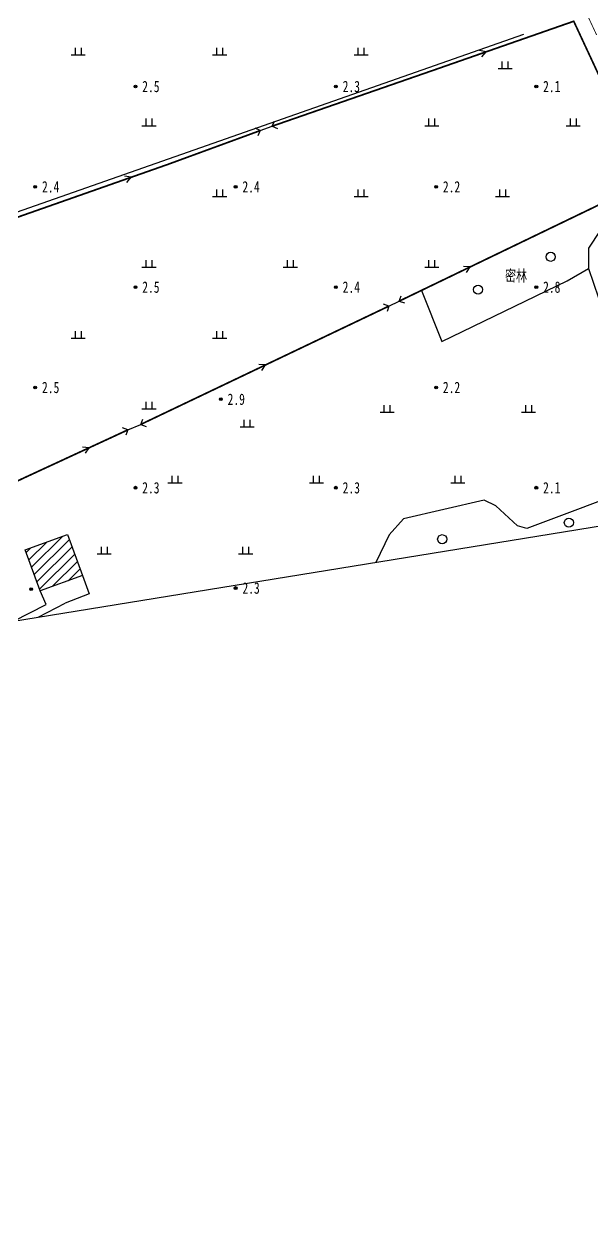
# Model space of a CAD drawing. Header units: metres. Extents: x 494039 to 619385, y 3351420 to 3402703.
# Drawn here: x 538415 to 538615.7, y 3373601.2 to 3374026.4 of the extents above; entities that cross this region are included whole.
import ezdxf
from ezdxf.enums import TextEntityAlignment as Align

# ---------------------------------------------------------------- set-up
doc = ezdxf.new("R2010")
doc.units = ezdxf.units.M
for name, pattern in [('2180', [0]), ('8521', [0]), ('9376', [0]), ('9610', [0])]:
    doc.linetypes.add(name, pattern=pattern)
for name, color, linetype in [('220200', 130, 'Continuous'), ('220900', 130, '2180'), ('261301', 141, 'Continuous'), ('310300', 8, 'Continuous'), ('720100', 8, 'Continuous'), ('760201', 8, '8521'), ('810100', 8, '9610'), ('810302', 8, 'Continuous'), ('810501', 8, 'Continuous'), ('810510', 8, 'Continuous'), ('范围线', 8, 'Continuous')]:
    doc.layers.add(name, color=color, linetype=linetype)
doc.layers.add('710101', color=8, linetype='Continuous', lineweight=0)

# ---------------------------------------------------------------- blocks, each defined once
blk = doc.blocks.new('gu')
at = {"flags": 128}
for points in [[(3.75, 0), (-3.75, 0)], [(2.71, -0.6), (3.75, 0), (3.75, 0), (2.71, 0.6)]]:
    blk.add_lwpolyline(points, dxfattribs=at)
blk = doc.blocks.new('p_point')
for radius in [0.25, 0.2, 0.15, 0.1, 0.05]:
    blk.add_circle((0, 0), radius)
blk.add_point((0, 0))
blk = doc.blocks.new('v1')
blk.add_circle((0, 0), 0.8)
blk = doc.blocks.new('vm')
at = {"linetype": 'Continuous'}
for p, q in [((1.25, 0), (-1.25, 0)), ((-0.5, 0), (-0.5, 1.3)), ((0.5, 1.3), (0.5, 0))]:
    blk.add_line(p, q, dxfattribs=at)
blk = doc.blocks.new('1-3&1-4')
at = {"layer": '310300', "linetype": 'Continuous'}
h = blk.add_hatch(dxfattribs=at)
h.set_pattern_fill('ANSI31', color=8, scale=20, style=0)
h.set_pattern_definition([(45, (0, 0), (-1.767766953, 1.767766953), [])])
h.paths.add_polyline_path([(538430.3855, 3373846.0802), (538435.6502, 3373831.5842), (538420.7009, 3373826.1549), (538415.4362, 3373840.6508)])
at = {"layer": '220200', "color": 141, "linetype": 'Continuous', "const_width": 0.6, "flags": 128}
for points in [[(538502.7165, 3373990.313), (538560.1694, 3374010.2357), (538609.2971, 3374027.3648), (538628.7484, 3373985.6332), (538635.7769, 3373970.9829)], [(538359.9998, 3373840.4013), (538416.2637, 3373866.6865)]]:
    blk.add_lwpolyline(points, dxfattribs=at)
for points, elevation in [([(538410.8008, 3373957.5001), (538465.7548, 3373976.7877), (538498.4606, 3373988.7549)], 2.5575), ([(538547.6045, 3373928.5215), (538635.7769, 3373970.9829)], 2.7313), ([(538456.2492, 3373884.9789), (538543.9487, 3373926.7602)], 2.7313), ([(538416.2637, 3373866.6865), (538451.6929, 3373883.0588)], 2.7313)]:
    blk.add_lwpolyline(points, dxfattribs=dict(at, elevation=elevation))
at = {"layer": '220900', "color": 141, "linetype": 'Continuous'}
for p, q in [((538502.7165, 3373990.313), (538503.5583, 3373992.1272)), ((538498.4606, 3373988.7549), (538496.6464, 3373989.5967)), ((538498.4606, 3373988.7549), (538497.6188, 3373986.9407)), ((538502.7165, 3373990.313), (538504.5307, 3373989.4712)), ((538543.9487, 3373926.7602), (538542.0608, 3373927.4204)), ((538543.9487, 3373926.7602), (538543.2885, 3373924.8723)), ((538547.6045, 3373928.5215), (538548.2647, 3373930.4094)), ((538547.6045, 3373928.5215), (538549.4924, 3373927.8613)), ((538456.2492, 3373884.9789), (538457.0032, 3373886.8313)), ((538456.2492, 3373884.9789), (538458.1016, 3373884.2249)), ((538451.6929, 3373883.0588), (538449.8405, 3373883.8128)), ((538451.6929, 3373883.0588), (538450.9389, 3373881.2064))]:
    blk.add_line(p, q, dxfattribs=at)
at = {"layer": '220900', "color": 141, "linetype": '2180', "flags": 128}
for points, elevation in [([(538498.4606, 3373988.7549), (538502.7165, 3373990.313)], 2.5575), ([(538543.9487, 3373926.7602), (538547.6045, 3373928.5215)], 2.7313), ([(538451.6929, 3373883.0588), (538456.2492, 3373884.9789)], 2.7313)]:
    blk.add_lwpolyline(points, dxfattribs=dict(at, elevation=elevation))
at = {"layer": '310300', "color": 8, "linetype": 'Continuous', "elevation": 5.3405, "flags": 128}
blk.add_lwpolyline([(538430.3855, 3373846.0802), (538435.6502, 3373831.5842), (538420.7009, 3373826.1549), (538415.4362, 3373840.6508)], close=True, dxfattribs=at)
at = {"layer": '710101', "color": 8, "linetype": 'Continuous', "const_width": 0.3, "elevation": 2, "flags": 128}
blk.add_lwpolyline([(538617.403, 3374022.4891), (538605.9185, 3374047.0478)], dxfattribs=at)
at = {"layer": '760201', "color": 8, "linetype": '8521', "flags": 128}
blk.add_lwpolyline([(538734.1257, 3374024.0133), (538728.6965, 3374019.5752), (538720.2965, 3374014.5554), (538716.75, 3374013.6617), (538712.3288, 3374013.7648), (538709.0705, 3374014.3569), (538707.2394, 3374014.9627), (538703.6779, 3374013.9881), (538701.9758, 3374012.7052), (538699.7415, 3374004.6931), (538693.685, 3373996.3554), (538656.4013, 3373973.6936), (538632.8202, 3373962.3423), (538618.6959, 3373953.4251), (538614.5127, 3373947.1767), (538614.4815, 3373940.0759), (538617.999, 3373929.7318), (538620.8852, 3373923.5513), (538644.9401, 3373885.068), (538652.4088, 3373872.371), (538652.424, 3373869.8156), (538649.6593, 3373864.8289), (538647.2077, 3373861.4031), (538648.3176, 3373855.5064), (538649.2034, 3373854.0617)], dxfattribs=at)
at = {"layer": '810100', "color": 8, "linetype": '9610', "flags": 128}
for points, elevation in [([(538555.4782, 3373932.3132), (538562.7206, 3373914.2865), (538606.9672, 3373935.6761), (538614.4815, 3373940.0759)], 2.4007), ([(538435.6502, 3373831.5842), (538437.9446, 3373825.1628), (538429.4963, 3373821.8164)], 2.7609), ([(538420.0058, 3373816.878), (538429.4963, 3373821.8164)], 3.0253)]:
    blk.add_lwpolyline(points, dxfattribs=dict(at, elevation=elevation))
for points in [[(538634.1468, 3373902.3352), (538622.1013, 3373894.6399), (538637.231, 3373867.4516), (538637.3552, 3373865.4119), (538633.8369, 3373863.6888), (538592.6881, 3373848.1997), (538589.4418, 3373849.2197), (538581.7576, 3373856.2113), (538577.6548, 3373858.1778), (538549.0995, 3373851.6876), (538544.0265, 3373845.9738), (538539.3015, 3373836.2318)], [(538411.2728, 3373815.4612), (538422.8208, 3373821.3625), (538420.7009, 3373826.1549)]]:
    blk.add_lwpolyline(points, dxfattribs=at)
at = {"layer": '810510', "color": 8, "linetype": '9376', "flags": 128}
blk.add_lwpolyline([(538345.0128, 3373936.4178), (538591.667, 3374022.8626)], dxfattribs=at)
at = {"layer": '范围线', "color": 8}
blk.add_lwpolyline([(535819.6419, 3373601.2022), (537627.1126, 3373688.2437), (538787.7298, 3373876.5354), (540484.0612, 3374633.6129), (539516.8326, 3374541.113), (537774.5038, 3374098.173), (535819.6419, 3373601.2022)], dxfattribs=at)
at = {"layer": '261301', "color": 141, "linetype": 'Continuous', "xscale": 2, "yscale": 2}
for p, rotation in [((538571.2493, 3374014.0989, 2.5164), 19.22273402663911), ((538445.7822, 3373969.7778, 2.5575), 19.33732558566529), ((538565.9721, 3373937.3668, 2.7313), 25.71434584547134), ((538493.5785, 3373902.7632, 2.7313), 25.4737035715164), ((538431.2359, 3373873.6054, 2.7313), 24.80334295121334)]:
    blk.add_blockref('gu', p, dxfattribs=dict(at, rotation=rotation))
at = {"layer": '720100', "color": 8, "linetype": 'Continuous', "xscale": 2, "yscale": 2, "zscale": 2}
for p in [(538454.3535, 3374004.3258, 2.4841), (538525.2083, 3374004.3259, 2.2675), (538596.0631, 3374004.326, 2.1324), (538418.9261, 3373968.8983, 2.4383), (538489.7809, 3373968.8984, 2.4247), (538560.6357, 3373968.8986, 2.2439), (538454.3534, 3373933.471, 2.5425), (538525.2082, 3373933.4711, 2.3618), (538596.063, 3373933.4713, 2.7611), (538418.9259, 3373898.0435, 2.5116), (538560.6355, 3373898.0438, 2.1679), (538484.5367, 3373893.8696, 2.9), (538454.3533, 3373862.6162, 2.2961), (538525.208, 3373862.6163, 2.2871), (538596.0628, 3373862.6165, 2.1), (538417.5155, 3373826.7669, 2.9355), (538489.7806, 3373827.1889, 2.2855)]:
    blk.add_blockref('p_point', p, dxfattribs=at)
at = {"layer": '810302', "color": 8, "linetype": 'Continuous', "xscale": 2, "yscale": 2}
for p in [(538434.1277, 3374015.3703), (538484.1277, 3374015.3703), (538534.1277, 3374015.3703), (538585.0291, 3374010.5508), (538459.1277, 3373990.3703), (538559.1277, 3373990.3703), (538609.1277, 3373990.3703), (538484.1277, 3373965.3703), (538534.1277, 3373965.3703), (538584.1277, 3373965.3703), (538459.1277, 3373940.3703), (538509.1277, 3373940.3703), (538559.1277, 3373940.3703), (538434.1277, 3373915.3703), (538484.1277, 3373915.3703), (538459.1277, 3373890.3703), (538543.335, 3373889.1764), (538593.335, 3373889.1764), (538493.8275, 3373883.9576), (538468.335, 3373864.1764), (538518.335, 3373864.1764), (538568.335, 3373864.1764), (538443.335, 3373839.1764), (538493.335, 3373839.1764)]:
    blk.add_blockref('vm', p, dxfattribs=at)
at = {"layer": '810501', "color": 8, "linetype": 'Continuous', "xscale": 2, "yscale": 2}
for p in [(538601.1428, 3373944.1742, 2.7153), (538575.4998, 3373932.5718, 2.7153), (538607.5654, 3373850.2803, 2.7153), (538562.7895, 3373844.4467, 2.7153)]:
    blk.add_blockref('v1', p, dxfattribs=at)
at = {"color": 8, "linetype": 'Continuous', "width": 0.75}
blk.add_text('密林', height=4, dxfattribs=at).set_placement((538588.9001, 3373937.6277), align=Align.MIDDLE)
at = {"layer": '720100', "color": 8, "width": 0.75}
for s, p in [('2.5', (538456.7535, 3374004.3258, 2.4841)), ('2.3', (538527.6083, 3374004.3259, 2.2675)), ('2.1', (538598.4631, 3374004.326, 2.1324)), ('2.4', (538421.3261, 3373968.8983, 2.4383)), ('2.4', (538492.1809, 3373968.8984, 2.4247)), ('2.2', (538563.0357, 3373968.8986, 2.2439)), ('2.5', (538456.7534, 3373933.471, 2.5425)), ('2.4', (538527.6082, 3373933.4711, 2.3618)), ('2.8', (538598.463, 3373933.4713, 2.7611)), ('2.5', (538421.3259, 3373898.0435, 2.5116)), ('2.2', (538563.0355, 3373898.0438, 2.1679)), ('2.9', (538486.9367, 3373893.8696, 2.9)), ('2.3', (538456.7533, 3373862.6162, 2.2961)), ('2.3', (538527.608, 3373862.6163, 2.2871)), ('2.1', (538598.4628, 3373862.6165, 2.1)), ('2.3', (538492.1806, 3373827.1889, 2.2855))]:
    blk.add_text(s, height=4, dxfattribs=at).set_placement(p, align=Align.MIDDLE_LEFT)

msp = doc.modelspace()

# ---------------------------------------------------------------- block references
msp.add_blockref('1-3&1-4', (0, 0))

doc.saveas('drawing.dxf')
